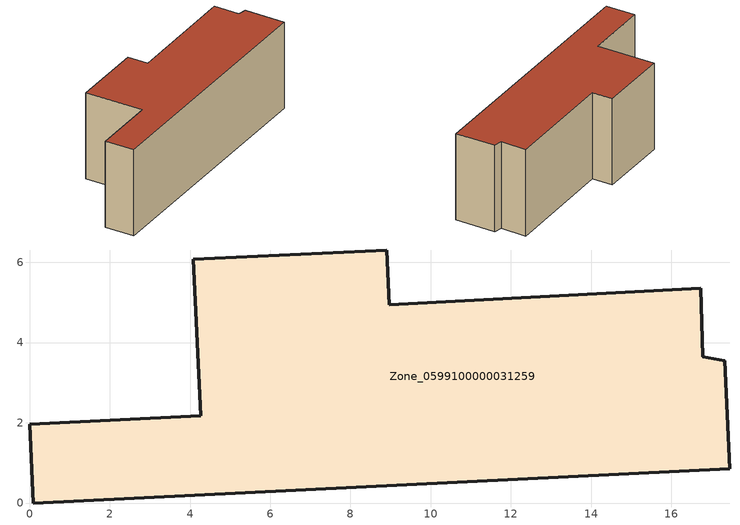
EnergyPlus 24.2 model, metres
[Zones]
Zone_0599100000031259
 floor ground (C_G): 17.46,0.86 0.09,0 0,1.96 4.27,2.17 4.09,6.08 8.91,6.31 8.97,4.94 16.74,5.36 16.78,3.65 17.33,3.55 z0
 wall outside (C_F): 16.78,3.65 16.74,5.36 8.97,4.94 8.91,6.31 4.09,6.08 4.27,2.17 0,1.96 0.09,0 17.46,0.86 17.33,3.55 16.78,3.65 z0:5.95
 roof outside (C_R): 17.46,0.86 17.33,3.55 16.78,3.65 16.74,5.36 8.97,4.94 8.91,6.31 4.09,6.08 4.27,2.17 0,1.96 0.09,0 z5.95
[BUILDING]
Pand.0599100000031259: North Axis=0; Terrain=City; Loads Convergence Tolerance Value=0.04; Temperature Convergence Tolerance Value=0.4; Solar Distribution=FullExterior; Maximum Number of Warmup Days=25; Minimum Number of Warmup Days=1
[Site:Location]
Rotterdam.The.Hague.AP_ZH_NLD Design_Conditions: Latitude=51.96; Longitude=4.45; Time Zone=1; Elevation=-4.5
[SITE:GROUNDTEMPERATURE:BUILDINGSURFACE]
18, 18, 18, 18, 18, 18, 18, 18, 18, 18, 18, 18
[MATERIAL] Thermal Absorptance=0.9; Solar Absorptance=0.7; Visible Absorptance=0.7
Name | Roughness | Thickness | Conductivity | Density | Specific Heat
G.TC.1946 | MediumSmooth | 0.15 | 1 | 540 | 1210
F.TC.1946 | Rough | 0.3 | 0.857143 | 1920 | 840
R.TC.1946 | MediumRough | 0.2 | 0.909091 | 1500 | 1000
[CONSTRUCTION]
C_G: G.TC.1946
C_F: F.TC.1946
C_R: R.TC.1946
[ZONE]
Zone_0599100000031259: Type=1; Multiplier=1; Ceiling Height=Autocalculate; Volume=Autocalculate; Floor Area=autocalculate; Part of Total Floor Area=Yes
[ZONEINFILTRATION:DESIGNFLOWRATE]
Infil_Zone_0599100000031259: Zone or ZoneList or Space or SpaceList=Zone_0599100000031259; Schedule=AlwaysOn; Design Flow Rate Calculation Method=Flow/Area; Flow Rate per Floor Area=0.003; Constant Term Coefficient=1; Temperature Term Coefficient=0; Velocity Term Coefficient=0; Velocity Squared Term Coefficient=0
[HVACTEMPLATE:ZONE:IDEALLOADSAIRSYSTEM]
Zone_0599100000031259: Maximum Heating Supply Air Temperature=50; Minimum Cooling Supply Air Temperature=13; Maximum Heating Supply Air Humidity Ratio=0.0156; Minimum Cooling Supply Air Humidity Ratio=0.0077; Heating Limit=NoLimit; Cooling Limit=NoLimit; Dehumidification Control Type=ConstantSensibleHeatRatio; Cooling Sensible Heat Ratio=0.7; Dehumidification Setpoint=60; Humidification Control Type=None; Humidification Setpoint=30; Outdoor Air Method=None; Outdoor Air Flow Rate per Person=0.00944; Outdoor Air Flow Rate per Zone Floor Area=0; Outdoor Air Flow Rate per Zone=0; Demand Controlled Ventilation Type=None; Outdoor Air Economizer Type=NoEconomizer; Heat Recovery Type=None; Sensible Heat Recovery Effectiveness=0.7; Latent Heat Recovery Effectiveness=0.65
[ZONECONTROL:THERMOSTAT]
ThermostatControl_Zone_0599100000031259: Zone or ZoneList=Zone_0599100000031259; Control Type Schedule=DualSetpointControlType; Control 1=Thermostat_Zone_0599100000031259; Temperature Difference Between Cutout And Setpoint=0
[THERMOSTATSETPOINT:DUALSETPOINT]
Thermostat_Zone_0599100000031259: Heating Setpoint Temperature Schedule=HeatingSetpoint_Zone_0599100000031259; Cooling Setpoint Temperature Schedule=CoolingSetpoint_Zone_0599100000031259
[SCHEDULE:COMPACT]
HeatingSetpoint_Zone_0599100000031259: Through: 12/31, For: AllDays, Until: 24:00, 21
CoolingSetpoint_Zone_0599100000031259: Through: 12/31, For: AllDays, Until: 24:00, 24
DualSetpointControlType: Through: 12/31, For: AllDays, Until: 24:00, 4
AlwaysOn: Through: 12/31, For: AllDays, Until: 24:00, 1
